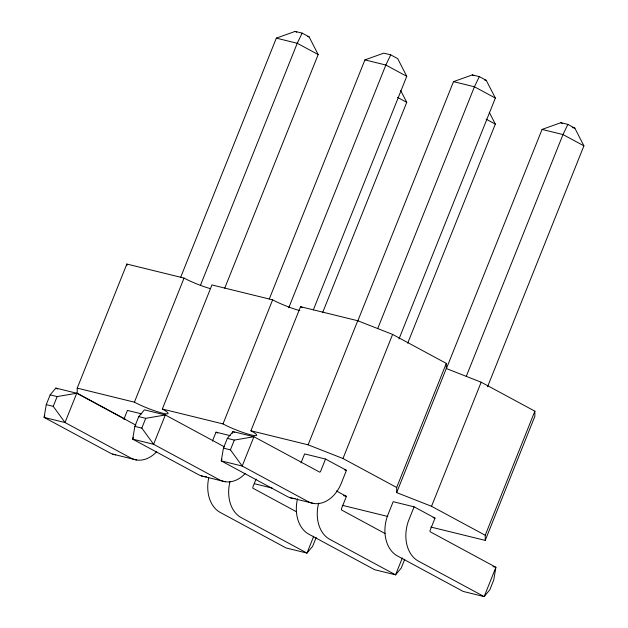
<?xml version="1.0" encoding="UTF-8"?>
<svg xmlns="http://www.w3.org/2000/svg" width="628" height="628" viewBox="0 0 628 628"><rect width="100%" height="100%" fill="white"/><g stroke="black" fill="none" stroke-linecap="round" stroke-linejoin="round"><path stroke-width="0.94" d="M210.411 288.637A21.219 2.693 21.8 0 1 184.051 278.086L126.848 264.043L77.22 388.128L77.213 393.254L124.941 419.009M126.848 265.746L126.848 264.043M430.839 527.033L485.232 540.386L485.232 535.268L431.538 506.294L396.668 492.603L396.676 487.485L446.304 363.392L392.61 334.418L357.74 320.735L300.537 306.692L250.91 430.777A21.219 2.693 21.8 0 1 250.902 434.874A21.219 2.693 21.8 0 1 223.003 423.924L162.322 409.024L211.95 284.939L272.638 299.839A21.219 2.693 21.8 0 0 299.791 310.601M396.668 492.603L446.296 368.518L446.304 363.392M446.296 368.518L481.174 382.209L534.868 411.175L534.86 416.301L485.232 540.386M135.876 425.132L76.742 393.222L55.813 388.088L50.162 394.871L46.26 404.636L44.086 417.4L109.892 452.906A32.53 23.943 -76.2 0 0 115.67 454.845M224.463 446.885L165.329 414.975L144.401 409.841L138.757 416.623L134.847 426.388L132.681 439.153L198.479 474.658A32.53 23.943 -76.2 0 0 206.549 476.793M221.982 459.123L221.268 460.905L242.196 466.039L307.995 501.544A32.53 23.943 -76.2 0 0 340.839 484.376L346.452 470.333L325.532 459.044L320.539 471.534L319.801 472.201L253.916 436.727L232.996 431.593L227.344 438.368L223.435 448.141L221.268 460.905L287.075 496.41A32.53 23.943 -76.2 0 0 295.136 498.546M44.8 415.626L44.086 417.4L65.014 422.534L130.82 458.04A32.53 23.943 -76.2 0 0 156.717 451.634M53.231 406.347L57.14 396.582L76.742 393.222L65.014 422.534L53.231 406.347L46.26 404.636M123.865 419.323L127.429 410.406L141.7 413.907M180.699 277.223L276.328 38.135L295.16 31.4L302.131 33.111L309.109 36.871L318.168 54.565L224.722 288.197M77.22 388.128L134.416 402.171L184.051 278.086M133.387 437.378L132.681 439.153L153.609 444.286L219.407 479.792A32.53 23.943 -76.2 0 0 245.312 473.386M141.818 428.1L145.727 418.334L165.329 414.975L153.609 444.286L141.818 428.1L134.847 426.388M200.536 285.088L297.248 43.277L302.131 33.111M212.452 441.076L216.016 432.158L230.288 435.659M269.286 298.975L364.915 59.888L383.747 53.152L390.726 54.864L397.697 58.624L406.763 76.318L313.317 309.949M223.003 423.924L272.638 299.839M232.281 433.367L232.996 431.593L234.707 432.519M230.413 449.852L234.315 440.087L253.916 436.727L242.196 466.039L230.413 449.852L223.435 448.141M288.762 307.751L385.843 65.029L390.726 54.864M256.051 479.07L252.841 487.1L252.88 488.184L296.432 511.757M322.737 312.344L406.732 102.348L400.688 90.558M250.91 430.777L308.105 444.82L357.74 320.735M301.04 462.828L304.611 453.911L325.532 459.044M357.513 321.638L453.502 81.64L472.335 74.905L479.313 76.616L486.284 80.376L495.351 98.07L398.992 338.971M377.711 328.593L474.43 86.782L479.313 76.616M396.676 487.485L342.982 458.511L392.61 334.418M313.741 536.218L306.99 553.095L286.062 547.961L220.255 512.456A32.53 23.943 -76.2 0 1 208.755 477.79M316.19 537.435L312.634 546.313L306.99 553.095L241.183 517.59A32.53 23.943 -76.2 0 1 230.068 481.315M336.388 490.947L346.428 496.363L341.428 508.853L341.467 509.936L385.019 533.51M407.69 343.186L495.319 124.101L489.283 112.31M446.437 368.51L542.066 129.423L560.898 122.688L567.877 124.399L574.848 128.159L583.914 145.853L487.556 386.754M414.095 506.827L408.483 520.871A32.53 23.943 -76.2 0 0 418.366 561.094L484.164 596.6L489.816 589.818L493.726 580.052L495.892 567.288L430.062 531.688L430.023 530.605L435.016 518.116L414.095 506.827L393.167 501.694L387.555 515.729A32.53 23.943 -76.2 0 0 397.438 555.961L463.236 591.458L484.164 596.6L495.892 567.288L493.035 566.589M466.274 376.376L562.994 134.565L567.877 124.399M402.328 557.97L395.577 574.848L374.649 569.714L308.85 534.208A32.53 23.943 -76.2 0 1 297.531 498.734M404.777 559.187L401.229 568.065L395.577 574.848L329.771 539.342A32.53 23.943 -76.2 0 1 318.663 503.067M431.538 506.294L481.174 382.209M485.232 535.268L534.868 411.175M307.367 36.448L309.109 36.871M484.541 79.952L486.284 80.376M276.328 38.135L297.248 43.277L318.168 54.565M364.915 59.888L385.843 65.029L406.763 76.318M453.502 81.64L474.43 86.782L495.351 98.07M572.234 127.523L574.848 128.159M542.066 129.423L562.994 134.565L583.914 145.853M50.162 394.871L57.14 396.582M138.757 416.623L145.727 418.334M227.344 438.368L234.315 440.087M344.552 469.862L346.452 470.333M343.571 495.665L346.428 496.363M433.116 517.653L435.016 518.116M254.34 483.693L272.152 488.074M342.284 505.289L387.798 516.467M112.702 454.13L136.598 459.986M201.298 475.883L225.185 481.731M289.885 497.627L313.772 503.483M308.105 444.82L342.982 458.511M472.335 74.905L473.889 75.737M560.898 122.688L562.445 123.52M486.119 119.132L495.319 124.101M295.16 31.4L296.706 32.24M397.524 97.379L406.732 102.348M216.016 432.158L217.696 433.061M55.813 388.088L57.525 389.015M300.537 306.692A21.219 2.693 21.8 0 1 302.241 307.642M162.322 409.024A21.219 2.693 21.8 0 1 162.314 413.122A21.219 2.693 21.8 0 1 134.416 402.171"/></g></svg>
